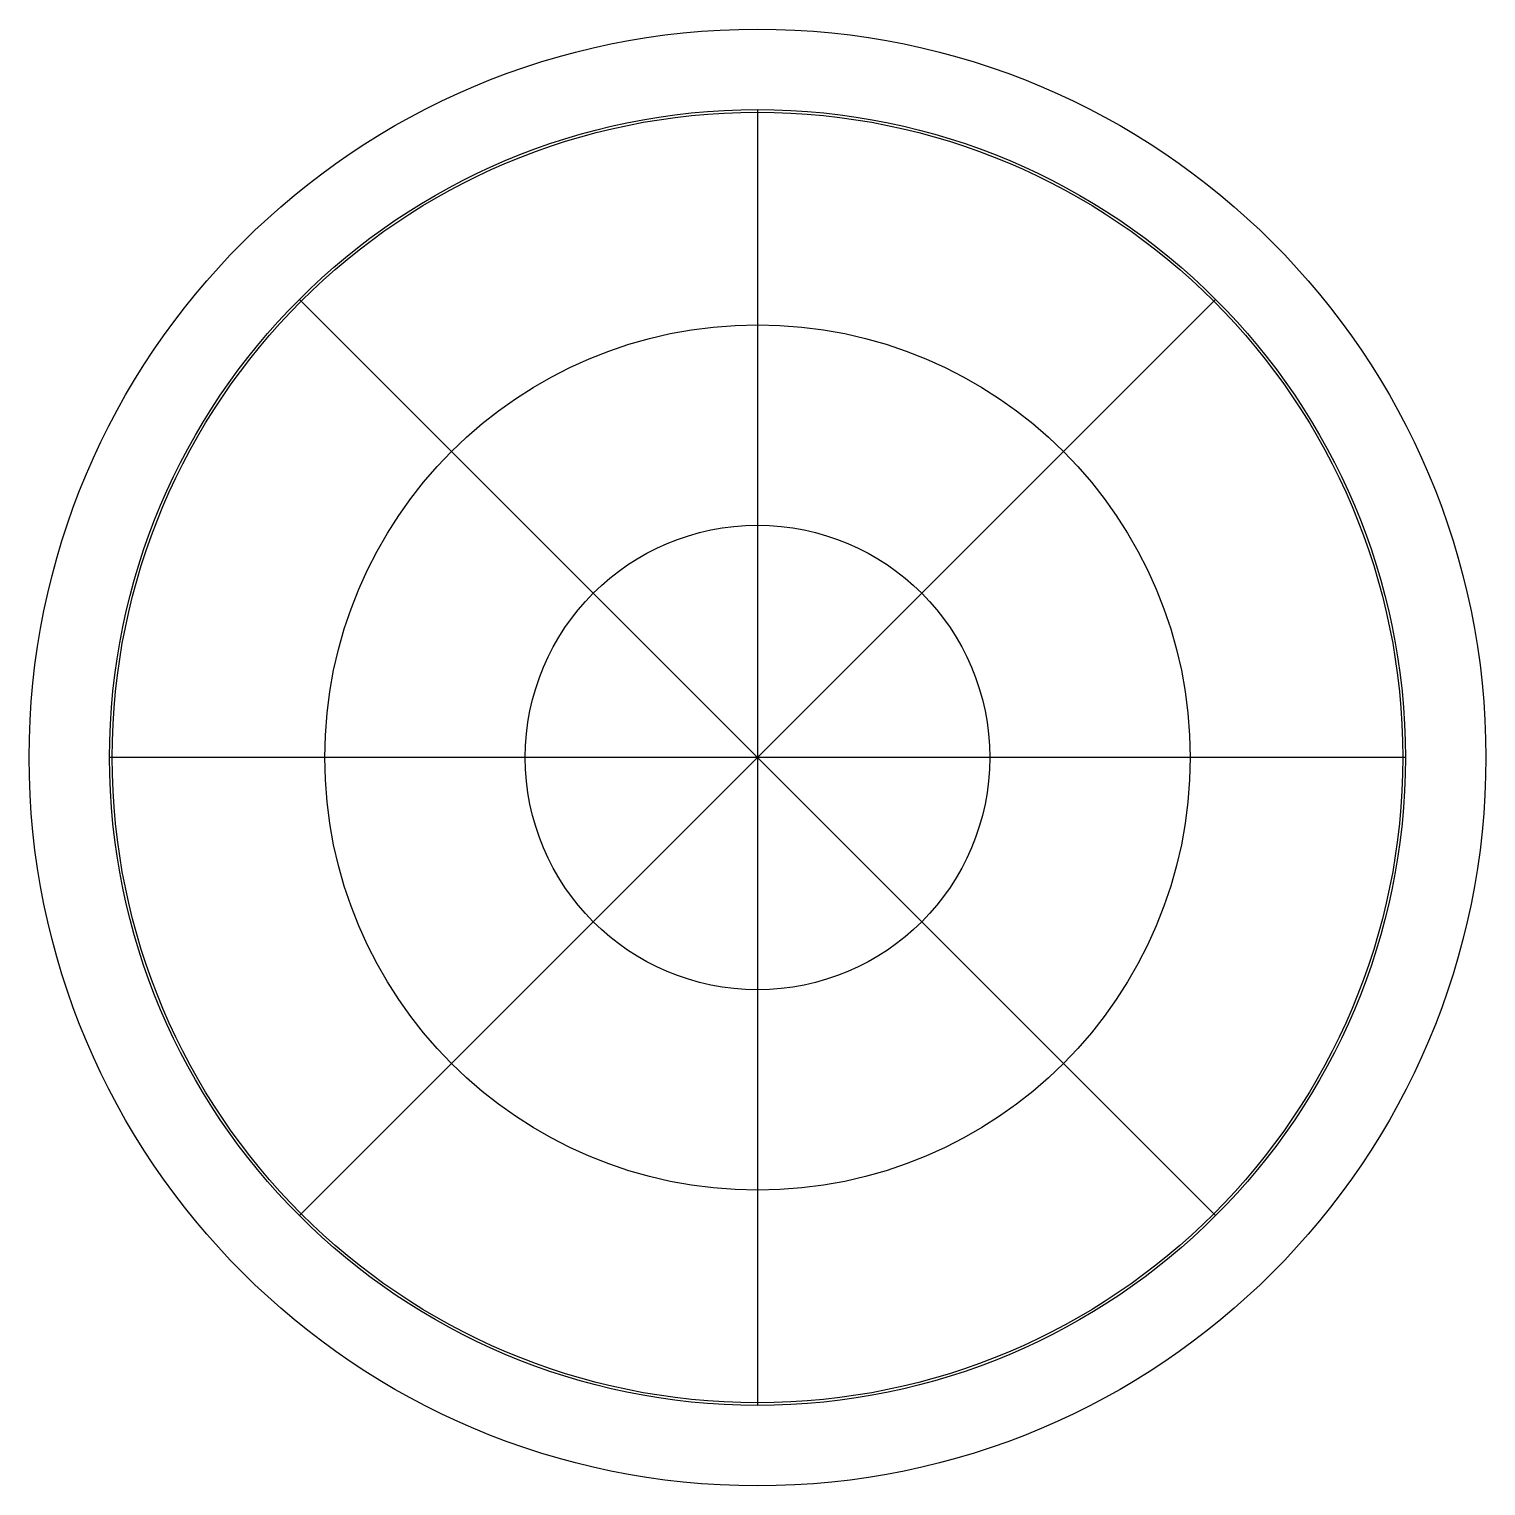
# Model space of a CAD drawing. Extents: x -0.281 to 0.281, y -0.281 to 0.281.
import ezdxf

# ---------------------------------------------------------------- set-up
doc = ezdxf.new("R2010")
doc.units = 0
doc.header["$MEASUREMENT"] = 0
doc.layers.add('1', color=5, linetype='CONTINUOUS')

msp = doc.modelspace()

# ---------------------------------------------------------------- linework, layer by layer
at = {"layer": '1'}
for p, q in [((0, 0.25), (0, -0.25)), ((0.17678, 0.17678), (-0.17678, -0.17678)), ((-0.17678, 0.17678), (0.17678, -0.17678)), ((0.25, 0), (-0.25, 0))]:
    msp.add_line(p, q, dxfattribs=at)
for radius in [0.28105, 0.25, 0.24898, 0.16694, 0.08962]:
    msp.add_circle((0, 0), radius, dxfattribs=at)

doc.saveas('drawing.dxf')
